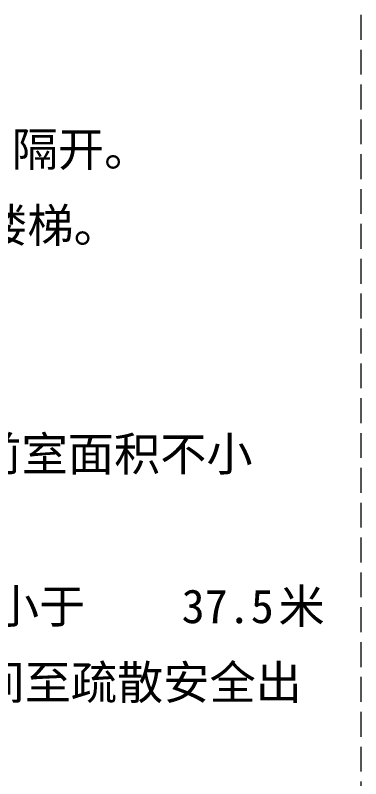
# Model space of a CAD drawing. Extents: x 1109697 to 1467097, y -139975 to 53891.
# Drawn here: x 1268430 to 1271897, y -66363 to -58695 of the extents above; entities that cross this region are included whole.
import ezdxf

# ---------------------------------------------------------------- set-up
doc = ezdxf.new("R2010")
doc.units = 0
doc.header["$LTSCALE"] = 1000
doc.header["$MEASUREMENT"] = 0
doc.linetypes.add('DASH', pattern=[0.35, 0.25, -0.1])
doc.layers.add('PUB_TEXT', color=7, linetype='Continuous')
doc.layers.add('不打印线', color=254, linetype='DASH', lineweight=0, plot=False)
doc.styles.add('ST', font='')
doc.styles.get('ST').set_extended_font_data('NSimSun')

msp = doc.modelspace()

# ---------------------------------------------------------------- linework, layer by layer
at = {"layer": '不打印线'}
msp.add_lwpolyline([(1247697, -19140.9), (1271897, -19140.9), (1271897, -71971.5), (1247697, -71971.5)], close=True, dxfattribs=at)

# ---------------------------------------------------------------- texts
at = {"layer": 'PUB_TEXT', "style": 'ST'}
for s, height, p in [('小时的隔墙和乙级防火门隔开。', 339.873, (1263294.9, -60210.4)), ('部疏散楼梯。', 339.87, (1266697.4, -60975.4)), ('电梯均为消防电梯，数量满足规范要求。两部消防电梯与相邻楼梯共用合用前室，合用前室面积不小', 339.873, (1250413.9, -63270.4)), ('）疏散距离：生产综合楼地上平面功能主要为开敞办公空间，房间内任一点至房门直线距离均小于', 339.873, (1249198.7, -64800.4)), ('37.5', 339.87, (1270100, -64800.4)), ('米', 339.9, (1271072.1, -64800.4)), ('米，位于袋形走道两侧或尽端的房间至疏散安全出', 339.873, (1261107.6, -65565.4))]:
    msp.add_text(s, height=height, dxfattribs=at).set_placement(p)

doc.saveas('drawing.dxf')
